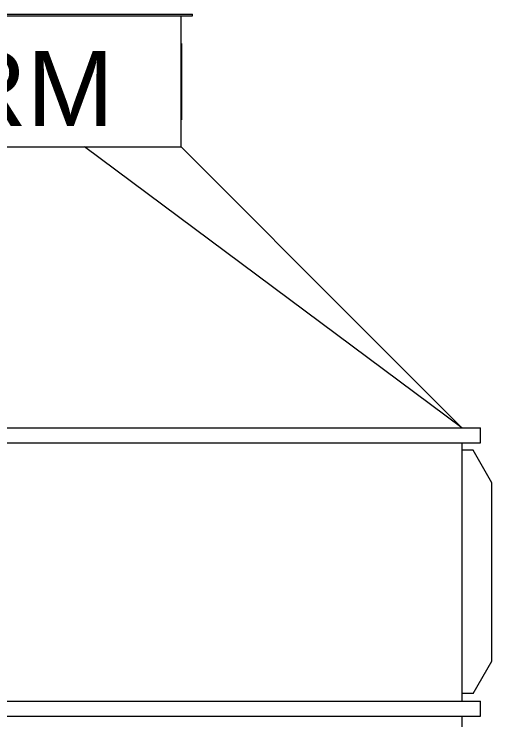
# Model space of a CAD drawing. Header units: millimetres. Extents: x 2513 to 2669, y 1505 to 1675.
# Drawn here: x 2526.251 to 2527.191, y 1511.198 to 1512.587 of the extents above; entities that cross this region are included whole.
import ezdxf

# ---------------------------------------------------------------- set-up
doc = ezdxf.new("R2010")
doc.units = ezdxf.units.MM
doc.styles.get("Standard").update_dxf_attribs({"font": 'arial.ttf'})

msp = doc.modelspace()

# ---------------------------------------------------------------- linework, layer by layer
at = {"color": 7, "linetype": 'Continuous', "lineweight": 15}
for p, q in [((2525.2591, 1512.5872), (2526.6022, 1512.5872)), ((2525.2591, 1512.5837), (2526.6022, 1512.5837)), ((2526.5795, 1512.5296), (2526.5795, 1512.5837)), ((2526.6022, 1512.5837), (2526.6022, 1512.5872)), ((2526.5795, 1512.3256), (2526.5795, 1512.3788)), ((2525.4719, 1512.3256), (2526.3894, 1512.3256)), ((2527.1325, 1511.7726), (2526.3894, 1512.3256)), ((2526.3894, 1512.3256), (2526.5795, 1512.3256)), ((2524.692, 1511.7726), (2527.1693, 1511.7726)), ((2527.1693, 1511.7432), (2527.1693, 1511.7726)), ((2525.9923, 1511.7432), (2527.1693, 1511.7432)), ((2527.1325, 1511.7432), (2527.1325, 1511.2344)), ((2527.1546, 1511.7284), (2527.1325, 1511.7284)), ((2527.1914, 1511.6646), (2527.1546, 1511.7284)), ((2527.1914, 1511.313), (2527.1914, 1511.6646)), ((2527.1546, 1511.2492), (2527.1914, 1511.313)), ((2527.1546, 1511.2492), (2527.1325, 1511.2492)), ((2524.692, 1511.2344), (2527.1693, 1511.2344)), ((2527.1693, 1511.2049), (2527.1693, 1511.2344)), ((2524.692, 1511.2049), (2527.1693, 1511.2049)), ((2527.1325, 1511.2049), (2527.1325, 1509.0078))]:
    msp.add_line(p, q, dxfattribs=at)
msp.add_line((2526.5795, 1512.5296), (2526.5795, 1512.3788))
at = {"color": 7, "linetype": 'Continuous', "lineweight": 15, "flags": 128}
msp.add_lwpolyline([(2527.1325, 1511.7726), (2526.9466, 1511.9585), (2526.5795, 1512.3256)], dxfattribs=at)

# ---------------------------------------------------------------- texts
at = {"insert": (2525.3485, 1512.5146), "char_height": 0.14746, "attachment_point": 1}
msp.add_mtext_dynamic_manual_height_columns('ALFATERM', width=6.062591, gutter_width=0.129, heights=[0.1236], dxfattribs=at)

doc.saveas('drawing.dxf')
